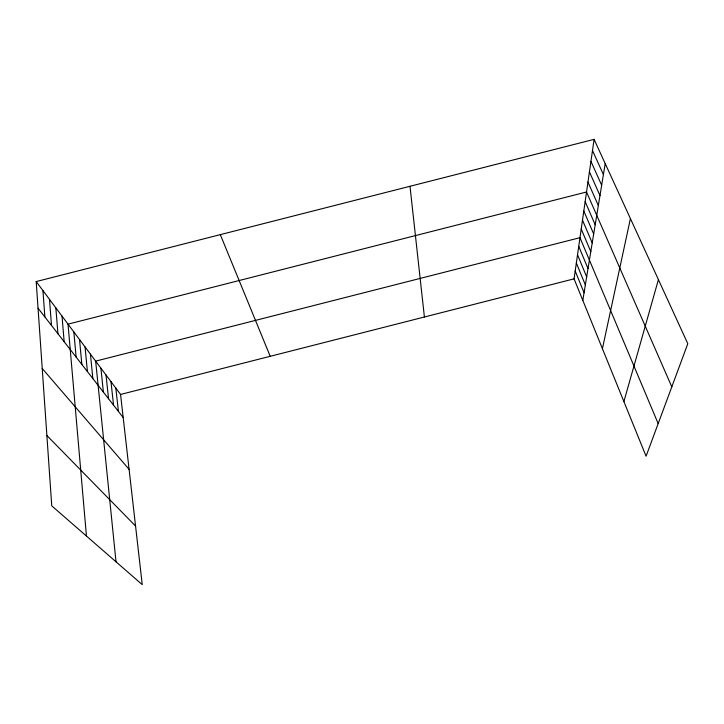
<?xml version="1.0" encoding="UTF-8"?>
<svg xmlns="http://www.w3.org/2000/svg" width="724" height="724" viewBox="0 0 724 724"><rect width="100%" height="100%" fill="white"/><g stroke="black" fill="none" stroke-linecap="round" stroke-linejoin="round"><path stroke-width="1.09" d="M594.096 139.361L687.8 343.719L646.08 456.22L574.069 278.849L594.096 139.361L36.2 281.564L51.757 505.85L142.239 584.639L120.555 394.453L36.2 281.564M582.811 300.379L605.21 163.606M602.422 348.697L630.414 218.576M623.898 401.576L658.415 279.636M120.555 394.453L574.069 278.849M46.879 435.513L135.56 526.049M42.227 368.498L129.089 469.342M38.046 308.18L123.189 417.54M592.494 150.511L603.418 174.575M590.938 161.343L601.671 185.217M589.427 171.85L599.979 195.543M587.96 182.068L598.341 205.571M671.809 386.851L586.54 191.987L68.029 324.153L86.446 536.059M585.155 201.634L595.191 224.775M583.806 211.019L593.689 233.979M582.494 220.141L592.223 242.92M581.218 229.028L590.793 251.626M658.17 423.612L579.978 237.68L95.659 361.131L116.012 561.806M578.738 246.35L588.015 268.595M577.526 254.803L586.666 276.858M576.34 263.029L585.345 284.912M220.304 234.63L270.215 356.298M575.191 271.038L584.06 292.749M115.831 388.127L118.428 411.431M409.992 186.285L424.409 316.994M110.98 381.648L113.55 405.168M106.012 374.987L108.546 398.734M100.898 368.154L103.396 392.118M90.428 354.127L92.835 378.552M85.052 346.941L87.414 371.593M79.531 339.556L81.848 364.444M73.857 331.963L76.12 357.086M62.029 316.126L64.165 341.728M55.848 307.863L57.929 333.71M49.494 299.356L51.495 325.456M42.942 290.586L44.87 316.949"/></g></svg>
